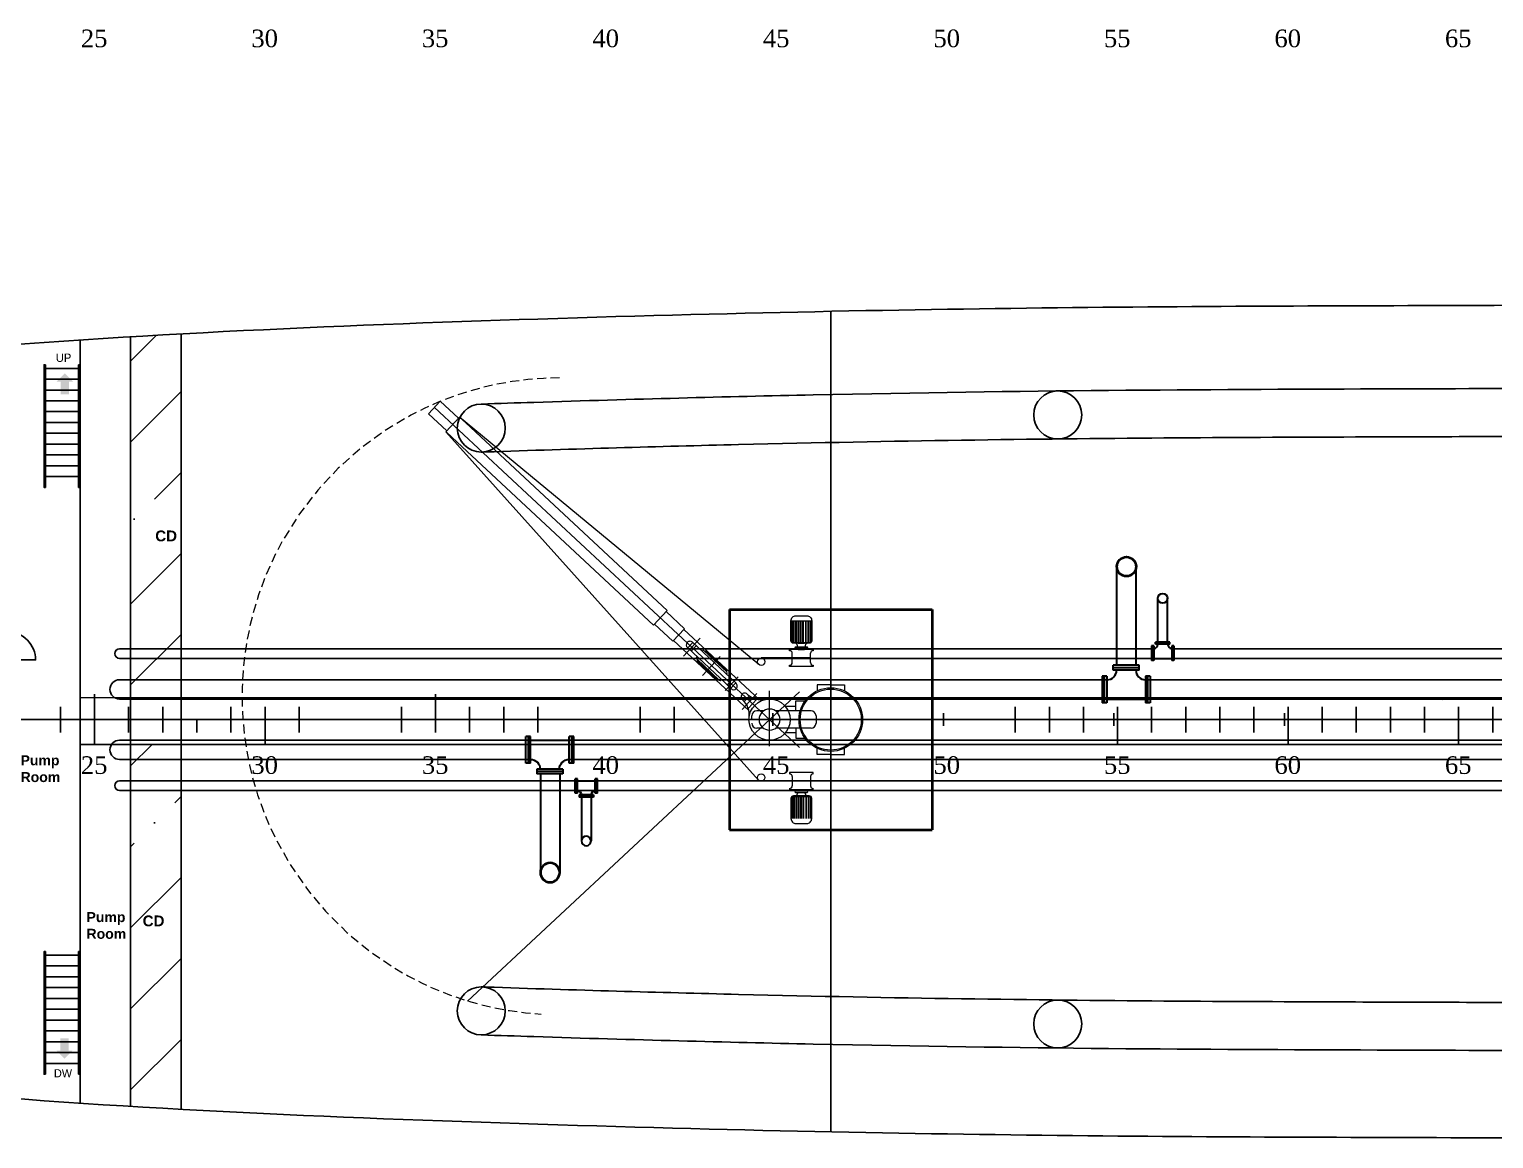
# Model space of a CAD drawing. Header units: millimetres. Extents: x 2592 to 2762, y 1632 to 1753.
# Drawn here: x 2624.26 to 2664.86, y 1687.58 to 1718.33 of the extents above; entities that cross this region are included whole.
import ezdxf

# ---------------------------------------------------------------- set-up
doc = ezdxf.new("R2010")
doc.units = ezdxf.units.MM
doc.linetypes.add('DASHED2', pattern=[9.525, 6.35, -3.175])
doc.linetypes.add('HIDDEN', pattern=[0.375, 0.25, -0.125])
for name, color, linetype in [('-1', 7, 'Continuous'), ('14', 7, 'Continuous'), ('15', 7, 'Continuous'), ('Layer3', 7, 'Continuous')]:
    doc.layers.add(name, color=color, linetype=linetype)
for name, color, linetype, lineweight in [('Garis Batas Luar', 4, 'Continuous', 40), ('Hidden', 52, 'HIDDEN', 20), ('Kurva Water Line', 13, 'Continuous', 40), ('Lain', 40, 'Continuous', 20), ('Layer4', 7, 'Continuous', 30), ('PIPA', 80, 'Continuous', 30)]:
    doc.layers.add(name, color=color, linetype=linetype, lineweight=lineweight)
doc.styles.add('ASU', font='isocp.shx', dxfattribs={"height": 0.005})
doc.styles.add('holek', font='', dxfattribs={"height": 2})
doc.styles.get("Standard").update_dxf_attribs({"font": 'Arial.ttf'})
doc.styles.get('holek').set_extended_font_data('Vani')

# ---------------------------------------------------------------- blocks, each defined once
blk = doc.blocks.new('A$C602773CD')
at = {"layer": 'Kurva Water Line'}
blk.add_circle((3.79, 21.19), 1.5, dxfattribs=at)
at = {"layer": 'PIPA', "ltscale": 0.5}
for p, q in [((2.29, 18.94), (2.29, 21.19)), ((5.29, 18.94), (5.29, 21.19)), ((2.29, 9.66), (2.29, 18.94)), ((5.29, 9.66), (5.29, 18.94)), ((8.67, 13.57), (8.67, 14.26)), ((2.29, 5.82), (2.29, 9.66)), ((5.29, 5.82), (5.29, 9.66)), ((8.06, 8.4), (8.05, 8.4)), ((10.83, 8.4), (10.82, 8.4)), ((0.75, 0.57), (6.75, 0.57))]:
    blk.add_line(p, q, dxfattribs=at)
at = {"layer": 'PIPA'}
for p, q in [((8.68, 9.44), (8.67, 16.26)), ((10.18, 9.44), (10.17, 16.26)), ((10.55, 9.44), (8.33, 9.44)), ((8.33, 9.1), (8.33, 9.44)), ((10.55, 9.27), (8.33, 9.27)), ((10.55, 9.1), (10.55, 9.44)), ((8.05, 8.4), (8.05, 8.4)), ((8.05, 8.4), (8.05, 8.4)), ((8.05, 6.9), (10.83, 6.9)), ((10.55, 9.1), (8.33, 9.1)), ((10.83, 8.4), (10.83, 8.4)), ((10.83, 8.4), (10.83, 8.4)), ((5.77, 5.82), (1.73, 5.82)), ((1.73, 5.07), (1.73, 5.82)), ((5.77, 5.44), (1.73, 5.44)), ((5.77, 5.07), (1.73, 5.07)), ((5.77, 5.07), (5.77, 5.82)), ((0, 4.13), (0, 0)), ((0.75, 4.13), (0, 4.13)), ((0.38, 0), (0.38, 4.13)), ((0.75, 4.13), (0.75, 0)), ((7.5, 4.13), (6.75, 4.13)), ((6.75, 4.13), (6.75, 0)), ((7.13, 0), (7.13, 4.13)), ((7.5, 4.13), (7.5, 0)), ((0.75, 0), (0, 0)), ((7.5, 0), (6.75, 0))]:
    blk.add_line(p, q, dxfattribs=at)
at = {"layer": 'PIPA', "ltscale": 0.2}
for p, q in [((7.7, 8.84), (7.7, 6.58)), ((8.05, 8.84), (7.7, 8.84)), ((7.88, 6.58), (7.88, 8.84)), ((8.05, 8.84), (8.05, 6.58)), ((11.18, 8.84), (10.83, 8.84)), ((10.83, 8.84), (10.83, 6.58)), ((11, 6.58), (11, 8.84)), ((11.18, 8.84), (11.18, 6.58)), ((8.05, 6.58), (7.7, 6.58)), ((11.18, 6.58), (10.83, 6.58))]:
    blk.add_line(p, q, dxfattribs=at)
at = {"layer": 'PIPA'}
blk.add_circle((9.42, 16.26), 0.75, dxfattribs=at)
at = {"layer": 'PIPA', "ltscale": 0.5}
for centre, start, end in [((3.79, 21.19), 0, 180), ((0.75, 5.07), 270, 0), ((6.75, 5.07), 180, 270)]:
    blk.add_arc(centre, 1.5, start, end, dxfattribs=at)
at = {"layer": 'PIPA', "ltscale": 0.2}
for centre, start, end in [((7.93, 9.14), 279.0093, 356.777), ((10.95, 9.14), 183.223, 260.9907)]:
    blk.add_arc(centre, 0.746, start, end, dxfattribs=at)

msp = doc.modelspace()

# ---------------------------------------------------------------- hatches: boundary and pattern name
at = {"layer": '14', "transparency": 33554676}
h = msp.add_hatch(dxfattribs=at)
h.set_pattern_fill('ANSI35', color=256, scale=0.5)
h.set_pattern_definition([(45, (88.5624, 501.9526), (-2.245064, 2.245064), []), (45, (90.8075, 501.9526), (-2.245064, 2.245064), [3.96875, -0.79375, 0, -0.79375])])
edge = h.paths.add_edge_path()
edge.add_spline(control_points=[(2628.468, 1709.888), (2628, 1709.863), (2627.533, 1709.836), (2627.068, 1709.808)], knot_values=[32.435038, 32.435038, 32.435038, 32.435038, 33.696306, 33.696306, 33.696306, 33.696306], weights=[1, 1, 1, 1], degree=3, periodic=0)
edge.add_line((2627.068, 1709.808), (2627.068, 1699.805))
edge.add_line((2627.068, 1699.805), (2628.468, 1699.805))
edge.add_line((2628.468, 1699.805), (2628.468, 1709.888))
edge = h.paths.add_edge_path()
edge.add_line((2628.468, 1698.508), (2627.068, 1698.508))
edge.add_line((2627.068, 1698.508), (2627.068, 1688.472))
edge.add_spline(control_points=[(2627.068, 1688.472), (2627.533, 1688.443), (2628, 1688.417), (2628.468, 1688.391)], knot_values=[245.845329, 245.845329, 245.845329, 245.845329, 247.106595, 247.106595, 247.106595, 247.106595], weights=[1, 1, 1, 1], degree=3, periodic=0)
edge.add_line((2628.468, 1688.391), (2628.468, 1698.508))
h.paths.add_polyline_path([(2627.656, 1703.969), (2628.412, 1703.969), (2628.412, 1704.588), (2627.656, 1704.588)], flags=24)
h.paths.add_polyline_path([(2627.307, 1693.295), (2628.063, 1693.295), (2628.063, 1693.913), (2627.307, 1693.913)], flags=24)
at = {"layer": 'Layer4'}
for points in [[(2625.359, 1708.216), (2625.127, 1708.216), (2625.127, 1708.564), (2625.011, 1708.564), (2625.243, 1708.795), (2625.475, 1708.564), (2625.359, 1708.564)], [(2625.349, 1690.359), (2625.123, 1690.359), (2625.123, 1690.02), (2625.011, 1690.02), (2625.236, 1689.795), (2625.462, 1690.02), (2625.349, 1690.02)]]:
    msp.add_hatch(color=256, dxfattribs=at).paths.add_polyline_path(points)

# ---------------------------------------------------------------- linework, layer by layer
at = {"layer": '-1', "color": 7}
msp.add_lwpolyline([(2623.655, 1700.848), (2624.433, 1700.848, 0.414214), (2623.655, 1701.626)], format="xyb", dxfattribs=at)
for p, q in [((2646.48, 1687.765), (2646.483, 1710.514)), ((2625.667, 1688.56), (2625.667, 1709.719)), ((2626.762, 1701.16), (2644.929, 1701.16)), ((2628.685, 1701.16), (2648.021, 1701.16)), ((2634.598, 1701.16), (2636.357, 1701.16)), ((2648.021, 1701.16), (2654.414, 1701.16)), ((2648.026, 1701.16), (2654.414, 1701.16)), ((2650.58, 1701.16), (2652.339, 1701.16)), ((2654.414, 1701.16), (2655.439, 1701.16)), ((2655.934, 1701.16), (2657.179, 1701.16)), ((2657.179, 1701.16), (2658.939, 1701.16)), ((2658.939, 1701.16), (2684.828, 1701.16)), ((2626.762, 1700.892), (2644.64, 1700.892)), ((2628.658, 1700.892), (2648.021, 1700.892)), ((2648.021, 1700.892), (2654.414, 1700.892)), ((2650.58, 1700.892), (2654.948, 1700.892)), ((2654.948, 1700.892), (2656.645, 1700.892)), ((2656.645, 1700.892), (2684.828, 1700.892)), ((2644.233, 1700.299), (2626.762, 1700.299)), ((2648.021, 1700.299), (2628.611, 1700.299)), ((2654.006, 1700.299), (2648.021, 1700.299)), ((2654.139, 1700.299), (2648.721, 1700.299)), ((2684.828, 1700.299), (2655.207, 1700.299)), ((2625.667, 1699.806), (2708.178, 1699.794)), ((2626.067, 1699.549), (2626.067, 1699.902)), ((2648.021, 1699.765), (2626.762, 1699.765)), ((2635.522, 1699.902), (2635.522, 1699.549)), ((2677.821, 1699.765), (2648.021, 1699.765)), ((2625.121, 1699.195), (2625.121, 1699.549)), ((2626.067, 1699.195), (2626.067, 1699.549)), ((2627.012, 1699.195), (2627.012, 1699.549)), ((2627.958, 1699.195), (2627.958, 1699.549)), ((2629.849, 1699.195), (2629.849, 1699.549)), ((2630.795, 1699.195), (2630.795, 1699.549)), ((2631.74, 1699.195), (2631.74, 1699.549)), ((2634.577, 1699.195), (2634.577, 1699.549)), ((2635.522, 1699.195), (2635.522, 1699.549)), ((2636.468, 1699.195), (2636.468, 1699.549)), ((2637.414, 1699.195), (2637.414, 1699.549)), ((2638.359, 1699.195), (2638.359, 1699.549)), ((2641.196, 1699.195), (2641.196, 1699.549)), ((2642.141, 1699.195), (2642.141, 1699.549)), ((2644.876, 1699.018), (2644.876, 1699.372)), ((2649.604, 1699.018), (2649.604, 1699.372)), ((2651.597, 1699.195), (2651.597, 1699.549)), ((2652.543, 1699.195), (2652.543, 1699.549)), ((2653.488, 1699.195), (2653.488, 1699.549)), ((2654.332, 1699.018), (2654.332, 1699.372)), ((2654.434, 1699.195), (2654.434, 1699.549)), ((2655.379, 1699.195), (2655.379, 1699.549)), ((2656.325, 1699.195), (2656.325, 1699.549)), ((2657.27, 1699.195), (2657.27, 1699.549)), ((2658.216, 1699.195), (2658.216, 1699.549)), ((2659.06, 1699.018), (2659.06, 1699.372)), ((2659.162, 1699.195), (2659.162, 1699.549)), ((2660.107, 1699.195), (2660.107, 1699.549)), ((2661.053, 1699.195), (2661.053, 1699.549)), ((2661.998, 1699.195), (2661.998, 1699.549)), ((2662.944, 1699.195), (2662.944, 1699.549)), ((2663.889, 1699.195), (2663.889, 1699.549)), ((2664.835, 1699.195), (2664.835, 1699.549)), ((2625.121, 1699.195), (2625.121, 1698.841)), ((2626.067, 1699.195), (2626.067, 1698.841)), ((2627.012, 1699.195), (2627.012, 1698.841)), ((2627.958, 1699.195), (2627.958, 1698.841)), ((2628.903, 1699.195), (2628.903, 1698.841)), ((2629.849, 1699.195), (2629.849, 1698.841)), ((2630.795, 1699.195), (2630.795, 1698.841)), ((2631.74, 1699.195), (2631.74, 1698.841)), ((2634.577, 1699.195), (2634.577, 1698.841)), ((2635.522, 1699.195), (2635.522, 1698.841)), ((2636.468, 1699.195), (2636.468, 1698.841)), ((2637.414, 1699.195), (2637.414, 1698.841)), ((2638.359, 1699.195), (2638.359, 1698.841)), ((2641.196, 1699.195), (2641.196, 1698.841)), ((2642.141, 1699.195), (2642.141, 1698.841)), ((2651.597, 1699.195), (2651.597, 1698.841)), ((2652.543, 1699.195), (2652.543, 1698.841)), ((2653.488, 1699.195), (2653.488, 1698.841)), ((2654.434, 1699.195), (2654.434, 1698.841)), ((2655.379, 1699.195), (2655.379, 1698.841)), ((2656.325, 1699.195), (2656.325, 1698.841)), ((2657.27, 1699.195), (2657.27, 1698.841)), ((2658.216, 1699.195), (2658.216, 1698.841)), ((2659.162, 1699.195), (2659.162, 1698.841)), ((2660.107, 1699.195), (2660.107, 1698.841)), ((2661.053, 1699.195), (2661.053, 1698.841)), ((2661.998, 1699.195), (2661.998, 1698.841)), ((2662.944, 1699.195), (2662.944, 1698.841)), ((2663.889, 1699.195), (2663.889, 1698.841)), ((2664.835, 1699.195), (2664.835, 1698.841)), ((2625.667, 1698.509), (2708.178, 1698.496)), ((2626.067, 1698.841), (2626.067, 1698.487)), ((2626.762, 1698.625), (2648.021, 1698.625)), ((2630.795, 1698.841), (2630.795, 1698.487)), ((2648.021, 1698.625), (2677.821, 1698.625)), ((2654.434, 1698.841), (2654.434, 1698.487)), ((2659.162, 1698.841), (2659.162, 1698.487)), ((2663.889, 1698.841), (2663.889, 1698.487)), ((2626.762, 1698.091), (2638.024, 1698.091)), ((2628.611, 1698.091), (2638.157, 1698.091)), ((2639.225, 1698.091), (2648.021, 1698.091)), ((2648.021, 1698.091), (2664.343, 1698.091)), ((2648.719, 1698.091), (2673.972, 1698.091)), ((2626.762, 1697.497), (2638.432, 1697.497)), ((2628.658, 1697.497), (2638.432, 1697.497)), ((2638.432, 1697.497), (2648.021, 1697.497)), ((2648.021, 1697.497), (2664.296, 1697.497)), ((2650.58, 1697.497), (2664.296, 1697.497)), ((2657.179, 1697.497), (2665.798, 1697.497)), ((2626.762, 1697.23), (2638.432, 1697.23)), ((2628.686, 1697.23), (2636.357, 1697.23)), ((2638.432, 1697.23), (2648.021, 1697.23)), ((2648.021, 1697.23), (2664.269, 1697.23)), ((2650.58, 1697.23), (2652.339, 1697.23)), ((2652.836, 1697.23), (2664.269, 1697.23)), ((2656.645, 1697.23), (2664.461, 1697.23)), ((2664.461, 1697.23), (2674.38, 1697.23))]:
    msp.add_line(p, q)
at = {"ltscale": 5}
msp.add_line((2598.645, 1699.195), (2723.46, 1699.195), dxfattribs=at)
for points in [[(2624.707, 1709.033), (2624.707, 1705.633)], [(2625.627, 1709.033), (2625.627, 1705.633)], [(2624.707, 1692.764), (2624.707, 1689.364)], [(2625.627, 1692.764), (2625.627, 1689.364)], [(2625.667, 1689.364), (2625.627, 1689.364)]]:
    msp.add_lwpolyline(points)
for centre in [(2652.775, 1707.641), (2636.792, 1707.277), (2636.792, 1691.12), (2652.775, 1690.756)]:
    msp.add_circle(centre, 0.665)
for centre, radius in [((2626.762, 1701.026), 0.134), ((2626.762, 1700.032), 0.267), ((2626.762, 1698.358), 0.267), ((2626.762, 1697.364), 0.134)]:
    msp.add_arc(centre, radius, 90, 270)
at = {"layer": '15'}
for points, knots in [([(2595.418, 1703.477), (2597.99, 1705.156), (2607.495, 1707.404), (2618.827, 1709.548), (2646.525, 1710.688), (2663.258, 1710.635), (2684.87, 1710.806), (2704.794, 1709.435), (2716.941, 1704.96), (2720.842, 1701.675), (2721.754, 1699.195), (2720.842, 1696.604), (2716.94, 1693.32), (2704.794, 1688.845), (2684.869, 1687.473), (2663.257, 1687.645), (2646.525, 1687.591), (2618.826, 1688.732), (2607.495, 1690.875), (2597.989, 1693.123), (2595.417, 1694.803)], [0, 0, 0, 0, 7.869222, 26.748757, 42.740066, 76.819194, 100.648485, 122.401168, 132.015576, 139.770971, 139.770971, 139.770971, 147.526365, 157.140773, 178.893456, 202.722747, 236.801876, 252.793184, 271.67272, 279.541942, 279.541942, 279.541942, 279.541942]), ([(2636.792, 1707.942), (2637.282, 1707.959), (2637.766, 1707.975), (2641.035, 1708.08), (2643.597, 1708.147), (2651.857, 1708.321), (2656.748, 1708.347), (2663.561, 1708.369), (2665.493, 1708.374), (2669.465, 1708.39), (2671.501, 1708.4), (2676.879, 1708.392), (2680.324, 1708.36), (2685.529, 1708.207), (2687.07, 1708.153), (2690.019, 1708.016), (2691.415, 1707.938), (2697.624, 1707.399)], [41.22533, 41.22533, 41.22533, 41.22533, 42.604877, 42.604877, 50.660872, 50.660872, 70.338355, 70.338355, 78.129123, 78.129123, 85.919891, 85.919891, 97.990697, 97.990697, 102.851, 102.851, 107.062998, 107.062998, 107.062998, 107.062998]), ([(2636.792, 1706.611), (2636.834, 1706.613), (2636.875, 1706.614), (2638.165, 1706.658), (2639.375, 1706.696), (2641.709, 1706.764), (2642.836, 1706.794), (2646.112, 1706.873), (2648.157, 1706.912), (2654.008, 1707), (2657.531, 1707.019), (2663.217, 1707.038), (2665.398, 1707.044), (2669.898, 1707.062), (2672.209, 1707.072), (2676.475, 1707.058), (2678.392, 1707.042), (2682.029, 1706.977), (2683.725, 1706.935), (2687.239, 1706.815), (2689.056, 1706.739), (2692.758, 1706.521), (2694.641, 1706.379), (2696.893, 1706.149), (2697.258, 1706.11), (2697.624, 1706.068)], [41.182511, 41.182511, 41.182511, 41.182511, 41.299145, 41.299145, 44.82799, 44.82799, 48.356836, 48.356836, 55.414526, 55.414526, 69.529908, 69.529908, 78.342428, 78.342428, 87.154948, 87.154948, 93.96364, 93.96364, 99.592688, 99.592688, 105.221736, 105.221736, 110.850784, 110.850784, 111.941604, 111.941604, 111.941604, 111.941604]), ([(2636.792, 1691.785), (2636.834, 1691.784), (2636.875, 1691.782), (2638.165, 1691.738), (2639.375, 1691.7), (2641.709, 1691.633), (2642.836, 1691.603), (2646.112, 1691.523), (2648.157, 1691.484), (2654.008, 1691.397), (2657.531, 1691.378), (2663.217, 1691.358), (2665.398, 1691.353), (2669.898, 1691.334), (2672.209, 1691.324), (2676.475, 1691.338), (2678.392, 1691.354), (2682.029, 1691.419), (2683.725, 1691.462), (2687.239, 1691.581), (2689.056, 1691.658), (2692.758, 1691.875), (2694.641, 1692.017), (2696.893, 1692.247), (2697.258, 1692.287), (2697.624, 1692.328)], [41.182511, 41.182511, 41.182511, 41.182511, 41.299145, 41.299145, 44.82799, 44.82799, 48.356836, 48.356836, 55.414526, 55.414526, 69.529908, 69.529908, 78.342428, 78.342428, 87.154948, 87.154948, 93.96364, 93.96364, 99.592688, 99.592688, 105.221736, 105.221736, 110.850784, 110.850784, 111.941604, 111.941604, 111.941604, 111.941604]), ([(2636.792, 1690.454), (2637.282, 1690.437), (2637.766, 1690.421), (2641.035, 1690.317), (2643.597, 1690.25), (2651.857, 1690.075), (2656.748, 1690.05), (2663.561, 1690.027), (2665.493, 1690.022), (2669.465, 1690.006), (2671.501, 1689.997), (2676.879, 1690.004), (2680.324, 1690.037), (2685.529, 1690.189), (2687.07, 1690.244), (2690.019, 1690.38), (2691.415, 1690.458), (2697.624, 1690.997)], [41.22533, 41.22533, 41.22533, 41.22533, 42.604877, 42.604877, 50.660872, 50.660872, 70.338355, 70.338355, 78.129123, 78.129123, 85.919891, 85.919891, 97.990697, 97.990697, 102.851, 102.851, 107.062998, 107.062998, 107.062998, 107.062998])]:
    msp.add_open_spline(points, degree=3, knots=knots, dxfattribs=at)
at = {"layer": 'Garis Batas Luar', "ltscale": 100}
msp.add_line((2643.672, 1702.248), (2649.292, 1702.248), dxfattribs=at)
at = {"layer": 'Garis Batas Luar'}
for p, q in [((2643.672, 1702.248), (2643.672, 1696.143)), ((2649.292, 1702.248), (2649.292, 1696.143)), ((2643.672, 1696.143), (2649.292, 1696.143))]:
    msp.add_line(p, q, dxfattribs=at)
at = {"layer": 'Hidden'}
msp.add_arc((2638.986, 1699.841), 8.827, 90.1464, 266.5592, dxfattribs=at)
at = {"layer": 'Lain'}
for p, q in [((2635.653, 1708.022), (2635.331, 1707.676)), ((2645.616, 1698.421), (2635.492, 1707.849)), ((2635.653, 1708.022), (2636.16, 1707.549)), ((2635.331, 1707.676), (2635.839, 1707.204)), ((2636.189, 1707.579), (2635.811, 1707.173)), ((2636.188, 1707.579), (2636.36, 1707.42)), ((2644.491, 1700.72), (2636.189, 1707.579)), ((2635.814, 1707.169), (2635.981, 1707.013)), ((2641.945, 1702.218), (2636.36, 1707.42)), ((2641.567, 1701.812), (2635.981, 1707.013)), ((2641.947, 1702.22), (2641.568, 1701.814)), ((2642.426, 1701.716), (2641.918, 1702.189)), ((2642.104, 1701.371), (2641.597, 1701.844)), ((2645.576, 1702.076), (2645.756, 1702.076)), ((2642.426, 1701.716), (2642.104, 1701.371)), ((2644.213, 1699.443), (2642.123, 1701.392)), ((2644.497, 1699.748), (2642.407, 1701.696)), ((2645.991, 1701.141), (2645.341, 1701.141)), ((2645.341, 1701.105), (2645.341, 1701.141)), ((2645.341, 1701.105), (2645.341, 1701.105)), ((2645.413, 1700.774), (2645.413, 1701.033)), ((2645.504, 1701.213), (2645.774, 1701.213)), ((2645.828, 1701.177), (2645.504, 1701.177)), ((2645.576, 1701.311), (2645.756, 1701.311)), ((2645.576, 1701.141), (2645.756, 1701.141)), ((2645.756, 1701.213), (2645.828, 1701.213)), ((2645.919, 1700.774), (2645.919, 1701.033)), ((2645.991, 1701.141), (2645.991, 1701.105)), ((2645.991, 1701.105), (2645.991, 1701.105)), ((2645.341, 1700.666), (2645.341, 1700.702)), ((2645.341, 1700.702), (2645.341, 1700.702)), ((2645.991, 1700.666), (2645.341, 1700.666)), ((2645.991, 1700.702), (2645.991, 1700.702)), ((2645.991, 1700.702), (2645.991, 1700.666)), ((2646.1, 1700.159), (2646.1, 1699.989)), ((2646.863, 1700.159), (2646.863, 1699.989)), ((2645.616, 1699.968), (2636.406, 1691.392)), ((2644.785, 1698.456), (2644.785, 1699.99)), ((2646.1, 1698.23), (2646.1, 1698.401)), ((2646.863, 1698.23), (2646.863, 1698.401)), ((2645.341, 1697.724), (2645.341, 1697.688)), ((2645.991, 1697.724), (2645.341, 1697.724)), ((2645.341, 1697.688), (2645.341, 1697.688)), ((2645.991, 1697.688), (2645.991, 1697.724)), ((2645.991, 1697.688), (2645.991, 1697.688)), ((2645.341, 1697.285), (2645.341, 1697.249)), ((2645.341, 1697.285), (2645.341, 1697.285)), ((2645.413, 1697.616), (2645.413, 1697.356)), ((2645.919, 1697.616), (2645.919, 1697.356)), ((2645.991, 1697.285), (2645.991, 1697.285)), ((2645.991, 1697.249), (2645.991, 1697.285)), ((2645.991, 1697.249), (2645.341, 1697.249)), ((2645.828, 1697.213), (2645.504, 1697.213)), ((2645.504, 1697.177), (2645.774, 1697.177)), ((2645.576, 1697.249), (2645.756, 1697.249)), ((2645.756, 1697.177), (2645.828, 1697.177))]:
    msp.add_line(p, q, dxfattribs=at)
at = {"layer": 'Lain', "ltscale": 100}
for p, q in [((2644.479, 1697.518), (2635.811, 1707.173)), ((2645.379, 1701.937), (2645.954, 1701.937)), ((2645.404, 1701.331), (2645.404, 1701.937)), ((2645.419, 1701.331), (2645.419, 1701.937)), ((2645.453, 1701.331), (2645.453, 1701.937)), ((2645.468, 1701.331), (2645.468, 1701.937)), ((2645.517, 1701.331), (2645.517, 1701.937)), ((2645.532, 1701.331), (2645.532, 1701.937)), ((2645.581, 1701.331), (2645.581, 1701.937)), ((2645.596, 1701.331), (2645.596, 1701.937)), ((2645.644, 1701.331), (2645.644, 1701.937)), ((2645.659, 1701.331), (2645.659, 1701.937)), ((2645.708, 1701.331), (2645.708, 1701.937)), ((2645.723, 1701.331), (2645.723, 1701.937)), ((2645.787, 1701.331), (2645.787, 1701.937)), ((2645.802, 1701.331), (2645.802, 1701.937)), ((2645.851, 1701.331), (2645.851, 1701.937)), ((2645.866, 1701.331), (2645.866, 1701.937)), ((2645.915, 1701.331), (2645.915, 1701.937)), ((2645.93, 1701.331), (2645.93, 1701.937)), ((2642.396, 1700.958), (2642.861, 1701.454)), ((2643.857, 1700.204), (2642.646, 1701.338)), ((2643.718, 1700.056), (2642.507, 1701.19)), ((2642.774, 1700.94), (2642.763, 1700.928)), ((2642.774, 1700.94), (2642.763, 1700.928)), ((2642.913, 1701.088), (2642.925, 1701.101)), ((2642.913, 1701.088), (2642.925, 1701.101)), ((2642.921, 1700.418), (2643.416, 1700.946)), ((2643.6, 1700.515), (2642.974, 1701.102)), ((2642.996, 1701.082), (2643.005, 1701.091)), ((2643.587, 1700.565), (2643.024, 1701.092)), ((2643.069, 1701.05), (2643.075, 1701.057)), ((2643.548, 1700.633), (2643.095, 1701.057)), ((2645.399, 1701.331), (2645.934, 1701.331)), ((2643.391, 1700.292), (2642.764, 1700.879)), ((2642.786, 1700.858), (2642.777, 1700.849)), ((2643.341, 1700.302), (2642.778, 1700.829)), ((2642.823, 1700.787), (2642.816, 1700.78)), ((2643.27, 1700.337), (2642.817, 1700.761)), ((2643.542, 1700.607), (2643.548, 1700.614)), ((2643.579, 1700.536), (2643.587, 1700.545)), ((2645.919, 1700.904), (2644.554, 1700.904)), ((2643.296, 1700.344), (2643.289, 1700.337)), ((2643.369, 1700.312), (2643.36, 1700.303)), ((2643.558, 1699.998), (2643.916, 1700.38)), ((2643.59, 1700.454), (2643.602, 1700.466)), ((2646.482, 1700.159), (2646.1, 1700.159)), ((2646.482, 1700.159), (2646.863, 1700.159)), ((2644.434, 1699.918), (2644.022, 1699.474)), ((2644.175, 1699.895), (2644.166, 1699.903)), ((2645.51, 1699.711), (2645.767, 1699.711)), ((2645.51, 1699.435), (2645.51, 1699.711)), ((2663.458, 1699.745), (2663.449, 1699.754)), ((2644.619, 1699.435), (2644.428, 1699.435)), ((2645.934, 1699.435), (2644.952, 1699.435)), ((2645.51, 1699.556), (2645.227, 1699.556)), ((2644.289, 1699.195), (2644.289, 1699.297)), ((2644.619, 1698.955), (2644.428, 1698.955)), ((2645.934, 1698.955), (2644.952, 1698.955)), ((2645.51, 1698.955), (2645.51, 1698.679)), ((2646.073, 1699.297), (2646.073, 1699.093)), ((2645.511, 1698.831), (2645.225, 1698.831)), ((2645.51, 1698.679), (2645.767, 1698.679)), ((2646.482, 1698.23), (2646.1, 1698.23)), ((2646.482, 1698.23), (2646.863, 1698.23)), ((2645.919, 1697.486), (2644.554, 1697.486)), ((2645.399, 1697.059), (2645.934, 1697.059)), ((2645.404, 1697.059), (2645.404, 1696.453)), ((2645.419, 1697.059), (2645.419, 1696.453)), ((2645.453, 1697.059), (2645.453, 1696.453)), ((2645.468, 1697.059), (2645.468, 1696.453)), ((2645.517, 1697.059), (2645.517, 1696.453)), ((2645.532, 1697.059), (2645.532, 1696.453)), ((2645.581, 1697.059), (2645.581, 1696.453)), ((2645.596, 1697.059), (2645.596, 1696.453)), ((2645.644, 1697.059), (2645.644, 1696.453)), ((2645.659, 1697.059), (2645.659, 1696.453)), ((2645.708, 1697.059), (2645.708, 1696.453)), ((2645.723, 1697.059), (2645.723, 1696.453)), ((2645.787, 1697.059), (2645.787, 1696.453)), ((2645.802, 1697.059), (2645.802, 1696.453)), ((2645.851, 1697.059), (2645.851, 1696.453)), ((2645.866, 1697.059), (2645.866, 1696.453)), ((2645.915, 1697.059), (2645.915, 1696.453)), ((2645.93, 1697.059), (2645.93, 1696.453))]:
    msp.add_line(p, q, dxfattribs=at)
at = {"layer": 'Lain', "ltscale": 2.5}
for p, q in [((2642.514, 1701.184), (2642.653, 1701.332)), ((2642.614, 1701.091), (2642.753, 1701.239)), ((2643.612, 1700.155), (2643.751, 1700.304)), ((2643.711, 1700.062), (2643.85, 1700.21)), ((2644.156, 1699.774), (2644.085, 1699.697)), ((2644.156, 1699.774), (2644.228, 1699.852)), ((2644.313, 1699.629), (2644.433, 1699.759)), ((2644.313, 1699.629), (2644.194, 1699.5))]:
    msp.add_line(p, q, dxfattribs=at)
at = {"layer": 'Lain'}
for points in [[(2645.517, 1702.076), (2645.815, 1702.076, -0.414214), (2645.954, 1701.937), (2645.954, 1701.38, -0.414214), (2645.885, 1701.311), (2645.448, 1701.311, -0.414214), (2645.379, 1701.38), (2645.379, 1701.937, -0.414214)], [(2645.517, 1696.314), (2645.815, 1696.314, 0.414214), (2645.954, 1696.453), (2645.954, 1697.01, 0.414214), (2645.885, 1697.079), (2645.448, 1697.079, 0.414214), (2645.379, 1697.01), (2645.379, 1696.453, 0.414214)]]:
    msp.add_lwpolyline(points, format="xyb", close=True, dxfattribs=at)
for points in [[(2645.558, 1701.213), (2645.558, 1701.245)], [(2645.774, 1701.177), (2645.774, 1701.141), (2645.558, 1701.141), (2645.558, 1701.177)], [(2645.774, 1701.245), (2645.774, 1701.213)], [(2645.774, 1697.213), (2645.774, 1697.249), (2645.558, 1697.249), (2645.558, 1697.213)], [(2645.558, 1697.177), (2645.558, 1697.145)], [(2645.774, 1697.145), (2645.774, 1697.177)]]:
    msp.add_lwpolyline(points, dxfattribs=at)
for centre, radius in [((2644.554, 1700.801), 0.102), ((2646.482, 1699.195), 0.881), ((2646.482, 1699.195), 0.846), ((2644.554, 1697.588), 0.102)]:
    msp.add_circle(centre, radius, dxfattribs=at)
at = {"layer": 'Lain', "ltscale": 100}
msp.add_circle((2644.785, 1699.195), 0.571, dxfattribs=at)
msp.add_circle((2644.785, 1699.195), 0.571, dxfattribs=at)
for centre, radius, start, end in [((2642.577, 1701.264), 0.102, 136.8608, 226.8608), ((2642.577, 1701.264), 0.102, 46.8608, 136.8608), ((2642.788, 1700.904), 0.0347, 136.8608, 226.8608), ((2642.95, 1701.077), 0.0347, 46.8608, 136.8608), ((2643.015, 1701.082), 0.0139, 46.8608, 136.8608), ((2643.086, 1701.047), 0.0139, 46.8608, 136.8608), ((2642.787, 1700.839), 0.0139, 136.8608, 226.8608), ((2642.827, 1700.771), 0.0139, 136.8608, 226.8608), ((2643.538, 1700.623), 0.0139, 316.8608, 46.8608), ((2643.577, 1700.555), 0.0139, 316.8608, 46.8608), ((2643.279, 1700.347), 0.0139, 226.8608, 316.8608), ((2643.35, 1700.312), 0.0139, 226.8608, 316.8608), ((2643.414, 1700.317), 0.0347, 226.8608, 316.8608), ((2643.576, 1700.49), 0.0347, 316.8608, 46.8608), ((2643.788, 1700.13), 0.102, 314.7101, 46.8274), ((2643.788, 1700.119), 0.0942, 222.7119, 319.0918), ((2644.097, 1699.829), 0.102, 47.3608, 227.361), ((2643.651, 1699.325), 0.571, 353.4434, 47.3608), ((2644.562, 1700.315), 0.571, 227.3608, 281.2782), ((2644.428, 1699.297), 0.139, 90, 180), ((2644.785, 1699.195), 0.292, 0, 180), ((2645.934, 1699.297), 0.139, 0, 90), ((2644.428, 1699.093), 0.139, 180, 270), ((2644.785, 1699.195), 0.292, 180, 0), ((2645.934, 1699.093), 0.139, 270, 0)]:
    msp.add_arc(centre, radius, start, end, dxfattribs=at)
at = {"layer": 'Lain'}
for centre, radius, start, end in [((2645.341, 1701.033), 0.0719, 0, 90), ((2645.504, 1701.195), 0.018, 90, 270), ((2645.493, 1701.245), 0.0657, 0, 90), ((2645.84, 1701.245), 0.0657, 90, 180), ((2645.828, 1701.195), 0.018, 270, 90), ((2645.991, 1701.033), 0.0719, 90, 180), ((2645.341, 1700.774), 0.0719, 270, 0), ((2645.991, 1700.774), 0.0719, 180, 270), ((2645.341, 1697.616), 0.0719, 0, 90), ((2645.991, 1697.616), 0.0719, 90, 180), ((2645.341, 1697.356), 0.0719, 270, 0), ((2645.991, 1697.356), 0.0719, 180, 270), ((2645.504, 1697.195), 0.018, 90, 270), ((2645.493, 1697.145), 0.0657, 270, 0), ((2645.84, 1697.145), 0.0657, 180, 270), ((2645.828, 1697.195), 0.018, 270, 90)]:
    msp.add_arc(centre, radius, start, end, dxfattribs=at)
at = {"layer": 'Layer3', "color": 0}
for p, q in [((2628.468, 1709.888), (2628.468, 1688.391)), ((2627.068, 1709.808), (2627.068, 1688.472)), ((2625.627, 1708.933), (2624.707, 1708.933)), ((2625.627, 1709.033), (2625.668, 1709.033)), ((2625.627, 1708.633), (2624.707, 1708.633)), ((2625.627, 1708.333), (2624.707, 1708.333)), ((2625.627, 1708.033), (2624.707, 1708.033)), ((2625.627, 1707.733), (2624.707, 1707.733)), ((2625.627, 1707.433), (2624.707, 1707.433)), ((2625.627, 1707.133), (2624.707, 1707.133)), ((2625.627, 1706.833), (2624.707, 1706.833)), ((2625.627, 1706.533), (2624.707, 1706.533)), ((2625.627, 1706.233), (2624.707, 1706.233)), ((2625.627, 1705.933), (2624.707, 1705.933)), ((2625.627, 1692.664), (2624.707, 1692.664)), ((2625.627, 1692.764), (2625.668, 1692.764)), ((2625.627, 1692.364), (2624.707, 1692.364)), ((2625.627, 1692.064), (2624.707, 1692.064)), ((2625.627, 1691.764), (2624.707, 1691.764)), ((2625.627, 1691.464), (2624.707, 1691.464)), ((2625.627, 1691.164), (2624.707, 1691.164)), ((2625.627, 1690.864), (2624.707, 1690.864)), ((2625.627, 1690.564), (2624.707, 1690.564)), ((2625.627, 1690.264), (2624.707, 1690.264)), ((2625.627, 1689.964), (2624.707, 1689.964)), ((2625.627, 1689.664), (2624.707, 1689.664))]:
    msp.add_line(p, q, dxfattribs=at)
at = {"layer": 'Layer3', "color": 7}
for p, q in [((2625.667, 1709.719), (2625.667, 1709.033)), ((2625.668, 1709.719), (2625.668, 1709.376))]:
    msp.add_line(p, q, dxfattribs=at)
at = {"layer": 'Layer3', "linetype": 'DASHED2'}
msp.add_line((2593.285, 1699.195), (2724.246, 1699.195), dxfattribs=at)
at = {"layer": 'Layer3', "color": 0}
for points in [[(2624.707, 1705.633), (2624.667, 1705.633), (2624.667, 1709.033), (2624.707, 1709.033)], [(2625.667, 1709.033), (2625.667, 1705.633), (2625.627, 1705.633)], [(2624.707, 1689.364), (2624.667, 1689.364), (2624.667, 1692.764), (2624.707, 1692.764)], [(2625.667, 1692.764), (2625.667, 1689.364), (2625.627, 1689.364)]]:
    msp.add_lwpolyline(points, dxfattribs=at)

# ---------------------------------------------------------------- block references
at = {"xscale": 0.1780236491880001, "yscale": 0.1780236491880001, "zscale": 0.1780236491880001}
msp.add_blockref('A$C602773CD', (2654.006, 1699.664), dxfattribs=at)
at = {"xscale": -0.1780236491880001, "yscale": 0.1780236491880001, "zscale": 0.1780236491880001, "rotation": 180}
msp.add_blockref('A$C602773CD', (2638.024, 1698.726), dxfattribs=at)

# ---------------------------------------------------------------- texts
at = {"char_height": 0.48854, "width": 4.98215, "attachment_point": 5, "style": 'ASU'}
for s, insert in [('{\\fTimes New Roman|b0|i0|c0|p18;25}', (2626.058, 1718.078)), ('{\\fTimes New Roman|b0|i0|c0|p18;30}', (2630.785, 1718.078)), ('{\\fTimes New Roman|b0|i0|c0|p18;35}', (2635.513, 1718.079)), ('{\\fTimes New Roman|b0|i0|c0|p18;40}', (2640.241, 1718.078)), ('{\\fTimes New Roman|b0|i0|c0|p18;45}', (2644.969, 1718.078)), ('{\\fTimes New Roman|b0|i0|c0|p18;50}', (2649.697, 1718.078)), ('{\\fTimes New Roman|b0|i0|c0|p18;55}', (2654.425, 1718.079)), ('{\\fTimes New Roman|b0|i0|c0|p18;60}', (2659.152, 1718.078)), ('{\\fTimes New Roman|b0|i0|c0|p18;65}', (2663.88, 1718.078)), ('{\\fTimes New Roman|b0|i0|c0|p18;25}', (2626.058, 1697.93)), ('{\\fTimes New Roman|b0|i0|c0|p18;30}', (2630.785, 1697.93)), ('{\\fTimes New Roman|b0|i0|c0|p18;35}', (2635.513, 1697.931)), ('{\\fTimes New Roman|b0|i0|c0|p18;40}', (2640.241, 1697.93)), ('{\\fTimes New Roman|b0|i0|c0|p18;45}', (2644.969, 1697.93)), ('{\\fTimes New Roman|b0|i0|c0|p18;50}', (2649.697, 1697.93)), ('{\\fTimes New Roman|b0|i0|c0|p18;55}', (2654.425, 1697.931)), ('{\\fTimes New Roman|b0|i0|c0|p18;60}', (2659.152, 1697.93)), ('{\\fTimes New Roman|b0|i0|c0|p18;65}', (2663.88, 1697.93))]:
    msp.add_mtext(s, dxfattribs=dict(at, insert=insert))
at = {"color": 2, "attachment_point": 1, "style": 'holek'}
for s, insert, char_height, width in [('UP', (2624.995, 1709.343), 0.2316, 0.82304), ('DW', (2624.942, 1689.503), 0.2258, 0.80247)]:
    msp.add_mtext(s, dxfattribs=dict(at, insert=insert, char_height=char_height, width=width))
at = {"layer": '15', "attachment_point": 1}
for s, width, heights, insert, char_height in [('{\\fArial|b1|i0|c0|p34;CD}', 1.29895, [0.414], (2627.751, 1704.438), 0.3), ('{\\fArial|b1|i0|c0|p34;Pump \\PRoom}', 1.80616, [0], (2624.017, 1698.205), 0.27796), ('{\\fArial|b1|i0|c0|p34;Pump \\PRoom}', 1.80616, [0], (2625.846, 1693.859), 0.27796), ('{\\fArial|b1|i0|c0|p34;CD}', 1.29895, [0.414], (2627.402, 1693.764), 0.3)]:
    msp.add_mtext_dynamic_manual_height_columns(s, width=width, gutter_width=38.861, heights=heights, dxfattribs=dict(at, insert=insert, char_height=char_height))

doc.saveas('drawing.dxf')
